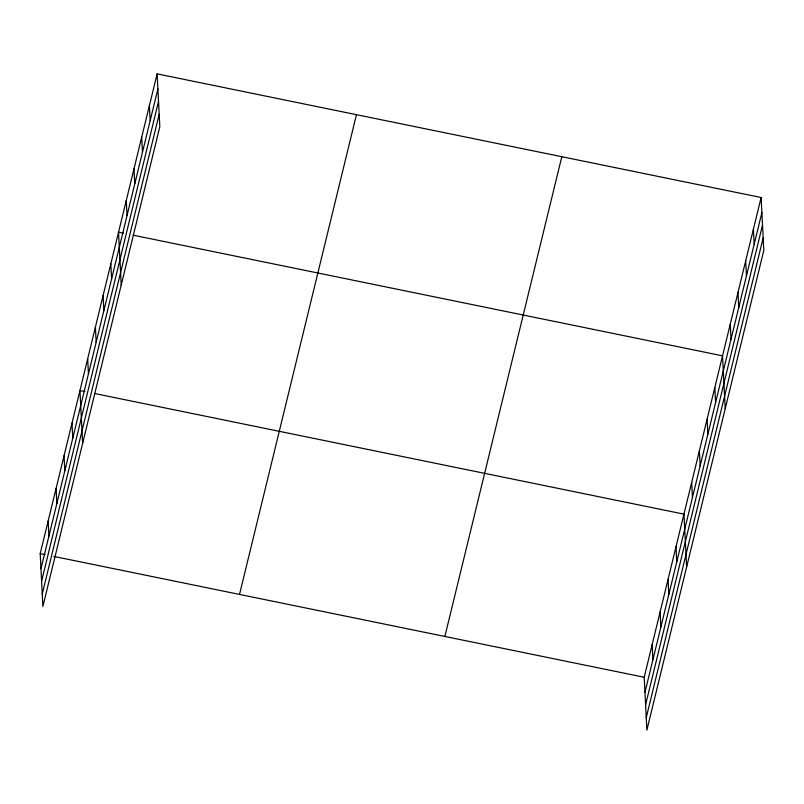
<?xml version="1.0" encoding="UTF-8"?>
<svg xmlns="http://www.w3.org/2000/svg" width="804" height="804" viewBox="0 0 804 804"><rect width="100%" height="100%" fill="white"/><g stroke="black" fill="none" stroke-linecap="round" stroke-linejoin="round"><path stroke-width="1.21" d="M157.132 73.878L159.805 126.741L42.873 606.487L40.2 553.624L157.132 73.878L761.127 197.513L763.8 250.376L646.868 730.122L644.195 677.259L761.127 197.513M40.964 568.699L157.896 88.953M41.597 581.171L158.519 101.425M42.25 594.015L159.172 114.268M239.522 594.427L356.443 114.681M444.873 636.466L561.805 156.72M644.959 692.334L761.89 212.588M645.592 704.806L762.514 225.06M646.245 717.65L763.167 237.904M123.464 233.21L118.54 232.195L121.223 285.058M133.303 235.22L722.535 355.83L725.218 408.683M84.872 391.518L79.958 390.513L82.631 443.366M94.721 393.538L683.953 514.148L686.626 567.001M40.2 553.624L45.124 554.639M53.737 556.398L644.195 677.259M753.408 229.18L754.172 244.255M745.69 260.838L746.454 275.913M737.971 292.505L738.735 307.58M730.253 324.173L731.017 339.238M714.816 387.498L715.58 402.563M707.098 419.155L707.862 434.23M699.39 450.823L700.153 465.898M691.671 482.49L692.435 497.555M676.003 546.77L676.767 561.845M668.044 579.393L668.807 594.468M660.094 612.015L660.858 627.09M652.144 644.637L652.908 659.712M149.413 105.545L150.177 120.62M141.695 137.213L142.459 152.278M133.977 168.87L134.74 183.945M126.258 200.538L127.022 215.603M110.821 263.863L111.585 278.938M103.103 295.52L103.867 310.595M95.395 327.188L96.148 342.263M87.676 358.855L88.44 373.92M72.008 423.135L72.772 438.21M64.049 455.757L64.812 470.832M56.099 488.38L56.863 503.455M48.15 521.002L48.913 536.077"/></g></svg>
